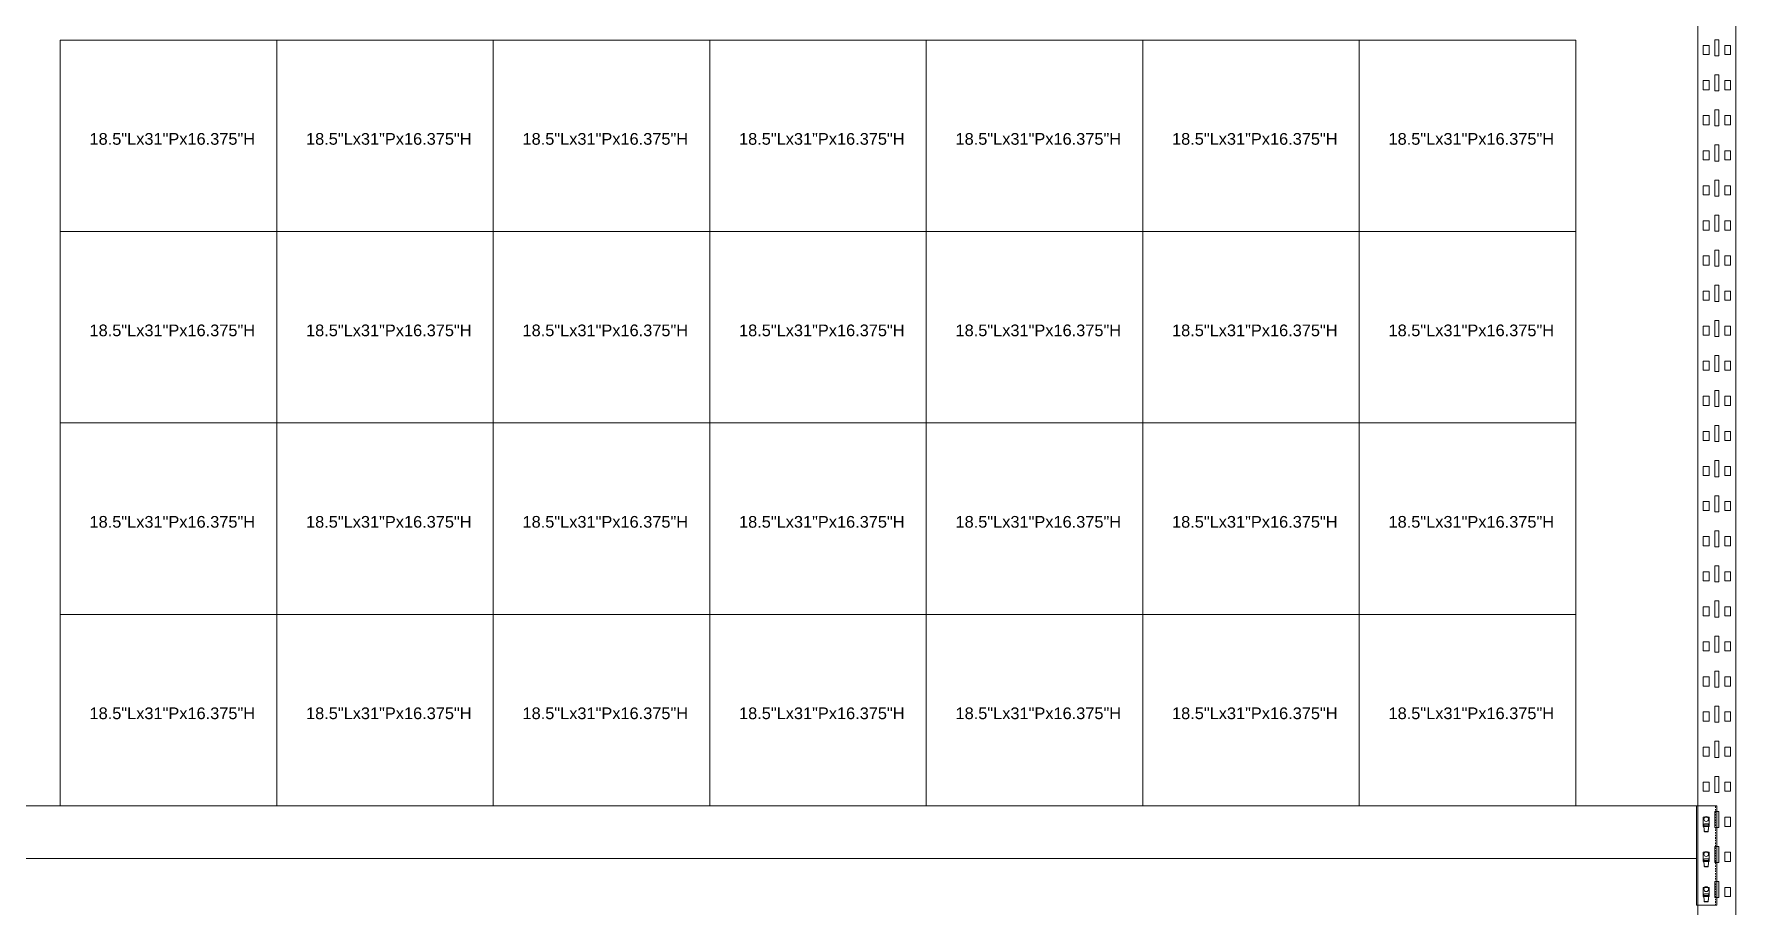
# Model space of a CAD drawing. Header units: inches. Extents: x 2743 to 10591, y -1604 to 5792.
# Drawn here: x 10305.6 to 10451, y 3359.3 to 3434 of the extents above; entities that cross this region are included whole.
import ezdxf

# ---------------------------------------------------------------- set-up
doc = ezdxf.new("R2010")
doc.units = ezdxf.units.IN
doc.header["$LTSCALE"] = 0.1875
doc.header["$MEASUREMENT"] = 0
doc.linetypes.add('HIDDEN', pattern=[9.525, 6.35, -3.175])
for name, color, linetype, lineweight in [('32 Echelle', 160, 'Continuous', 15), ('33 Poutre', 30, 'Continuous', 15), ('34 Plywood', 45, 'Continuous', 13)]:
    doc.layers.add(name, color=color, linetype=linetype, lineweight=lineweight)
doc.styles.add('NOTE', font='', dxfattribs={"height": 4.5})
doc.styles.get('NOTE').set_extended_font_data('SansSerif')

msp = doc.modelspace()

# ---------------------------------------------------------------- linework, layer by layer
at = {"layer": '32 Echelle'}
for p, q in [((10447.76973, 3268.99446), (10447.76976, 3508.99446)), ((10451.01973, 3268.99446), (10451.01976, 3508.99446)), ((10448.22979, 3433.02446), (10448.72979, 3433.02446)), ((10448.22979, 3432.24446), (10448.22979, 3433.02446)), ((10448.22979, 3432.24446), (10448.72979, 3432.24446)), ((10448.72979, 3432.24446), (10448.72979, 3433.02446)), ((10449.21975, 3433.51946), (10449.56975, 3433.51946)), ((10449.21975, 3432.14446), (10449.21975, 3433.51946)), ((10449.21975, 3432.14446), (10449.56975, 3432.14446)), ((10449.56975, 3432.14446), (10449.56975, 3433.51946)), ((10450.05971, 3432.24446), (10450.05971, 3433.02446)), ((10450.55971, 3433.02446), (10450.05971, 3433.02446)), ((10450.55971, 3432.24446), (10450.05971, 3432.24446)), ((10450.55971, 3432.24446), (10450.55971, 3433.02446)), ((10448.22979, 3430.02446), (10448.72979, 3430.02446)), ((10448.22979, 3429.24446), (10448.22979, 3430.02446)), ((10448.22979, 3429.24446), (10448.72979, 3429.24446)), ((10448.72979, 3429.24446), (10448.72979, 3430.02446)), ((10449.21975, 3430.51946), (10449.56975, 3430.51946)), ((10449.21975, 3429.14446), (10449.21975, 3430.51946)), ((10449.56975, 3429.14446), (10449.56975, 3430.51946)), ((10450.05971, 3429.24446), (10450.05971, 3430.02446)), ((10450.55971, 3430.02446), (10450.05971, 3430.02446)), ((10450.55971, 3429.24446), (10450.05971, 3429.24446)), ((10450.55971, 3429.24446), (10450.55971, 3430.02446)), ((10449.21975, 3429.14446), (10449.56975, 3429.14446)), ((10448.22979, 3427.02446), (10448.72979, 3427.02446)), ((10448.22979, 3426.24446), (10448.22979, 3427.02446)), ((10448.72979, 3426.24446), (10448.72979, 3427.02446)), ((10449.21975, 3427.51946), (10449.56975, 3427.51946)), ((10449.21975, 3426.14446), (10449.21975, 3427.51946)), ((10449.56975, 3426.14446), (10449.56975, 3427.51946)), ((10450.05971, 3426.24446), (10450.05971, 3427.02446)), ((10450.55971, 3427.02446), (10450.05971, 3427.02446)), ((10450.55971, 3426.24446), (10450.55971, 3427.02446)), ((10448.22979, 3426.24446), (10448.72979, 3426.24446)), ((10449.21975, 3426.14446), (10449.56975, 3426.14446)), ((10450.55971, 3426.24446), (10450.05971, 3426.24446)), ((10448.22979, 3424.02446), (10448.72979, 3424.02446)), ((10448.22979, 3423.24446), (10448.22979, 3424.02446)), ((10448.72979, 3423.24446), (10448.72979, 3424.02446)), ((10449.21975, 3424.51946), (10449.56975, 3424.51946)), ((10449.21975, 3423.14446), (10449.21975, 3424.51946)), ((10449.56975, 3423.14446), (10449.56975, 3424.51946)), ((10450.05971, 3423.24446), (10450.05971, 3424.02446)), ((10450.55971, 3424.02446), (10450.05971, 3424.02446)), ((10450.55971, 3423.24446), (10450.55971, 3424.02446)), ((10448.22979, 3423.24446), (10448.72979, 3423.24446)), ((10449.21975, 3423.14446), (10449.56975, 3423.14446)), ((10450.55971, 3423.24446), (10450.05971, 3423.24446)), ((10448.22979, 3421.02446), (10448.72979, 3421.02446)), ((10448.22979, 3420.24446), (10448.22979, 3421.02446)), ((10448.72979, 3420.24446), (10448.72979, 3421.02446)), ((10449.21975, 3421.51946), (10449.56975, 3421.51946)), ((10449.21975, 3420.14446), (10449.21975, 3421.51946)), ((10449.56975, 3420.14446), (10449.56975, 3421.51946)), ((10450.05971, 3420.24446), (10450.05971, 3421.02446)), ((10450.55971, 3421.02446), (10450.05971, 3421.02446)), ((10450.55971, 3420.24446), (10450.55971, 3421.02446)), ((10448.22979, 3420.24446), (10448.72979, 3420.24446)), ((10449.21975, 3420.14446), (10449.56975, 3420.14446)), ((10450.55971, 3420.24446), (10450.05971, 3420.24446)), ((10448.22979, 3418.02446), (10448.72979, 3418.02446)), ((10448.22979, 3417.24446), (10448.22979, 3418.02446)), ((10448.72979, 3417.24446), (10448.72979, 3418.02446)), ((10449.21975, 3418.51946), (10449.56975, 3418.51946)), ((10449.21975, 3417.14446), (10449.21975, 3418.51946)), ((10449.56975, 3417.14446), (10449.56975, 3418.51946)), ((10450.05971, 3417.24446), (10450.05971, 3418.02446)), ((10450.55971, 3418.02446), (10450.05971, 3418.02446)), ((10450.55971, 3417.24446), (10450.55971, 3418.02446)), ((10448.22979, 3417.24446), (10448.72979, 3417.24446)), ((10449.21975, 3417.14446), (10449.56975, 3417.14446)), ((10450.55971, 3417.24446), (10450.05971, 3417.24446)), ((10448.22979, 3415.02446), (10448.72979, 3415.02446)), ((10448.22979, 3414.24446), (10448.22979, 3415.02446)), ((10448.72979, 3414.24446), (10448.72979, 3415.02446)), ((10449.21975, 3415.51946), (10449.56975, 3415.51946)), ((10449.21975, 3414.14446), (10449.21975, 3415.51946)), ((10449.56975, 3414.14446), (10449.56975, 3415.51946)), ((10450.05971, 3414.24446), (10450.05971, 3415.02446)), ((10450.55971, 3415.02446), (10450.05971, 3415.02446)), ((10450.55971, 3414.24446), (10450.55971, 3415.02446)), ((10448.22979, 3414.24446), (10448.72979, 3414.24446)), ((10449.21975, 3414.14446), (10449.56975, 3414.14446)), ((10450.55971, 3414.24446), (10450.05971, 3414.24446)), ((10448.22979, 3412.02446), (10448.72979, 3412.02446)), ((10448.22979, 3411.24446), (10448.22979, 3412.02446)), ((10448.72979, 3411.24446), (10448.72979, 3412.02446)), ((10449.21975, 3412.51946), (10449.56975, 3412.51946)), ((10449.21975, 3411.14446), (10449.21975, 3412.51946)), ((10449.56975, 3411.14446), (10449.56975, 3412.51946)), ((10450.0597, 3411.24446), (10450.0597, 3412.02446)), ((10450.5597, 3412.02446), (10450.0597, 3412.02446)), ((10450.5597, 3411.24446), (10450.5597, 3412.02446)), ((10448.22979, 3411.24446), (10448.72979, 3411.24446)), ((10449.21975, 3411.14446), (10449.56975, 3411.14446)), ((10450.5597, 3411.24446), (10450.0597, 3411.24446)), ((10448.22979, 3409.02446), (10448.72979, 3409.02446)), ((10448.22979, 3408.24446), (10448.22979, 3409.02446)), ((10448.72979, 3408.24446), (10448.72979, 3409.02446)), ((10449.21975, 3409.51946), (10449.56975, 3409.51946)), ((10449.21975, 3408.14446), (10449.21975, 3409.51946)), ((10449.56975, 3408.14446), (10449.56975, 3409.51946)), ((10450.0597, 3408.24446), (10450.0597, 3409.02446)), ((10450.5597, 3409.02446), (10450.0597, 3409.02446)), ((10450.5597, 3408.24446), (10450.5597, 3409.02446)), ((10448.22979, 3408.24446), (10448.72979, 3408.24446)), ((10449.21975, 3408.14446), (10449.56975, 3408.14446)), ((10450.5597, 3408.24446), (10450.0597, 3408.24446)), ((10448.22979, 3406.02446), (10448.72979, 3406.02446)), ((10448.22979, 3405.24446), (10448.22979, 3406.02446)), ((10448.72979, 3405.24446), (10448.72979, 3406.02446)), ((10449.21975, 3406.51946), (10449.56975, 3406.51946)), ((10449.21975, 3405.14446), (10449.21975, 3406.51946)), ((10449.56975, 3405.14446), (10449.56975, 3406.51946)), ((10450.0597, 3405.24446), (10450.0597, 3406.02446)), ((10450.5597, 3406.02446), (10450.0597, 3406.02446)), ((10450.5597, 3405.24446), (10450.5597, 3406.02446)), ((10448.22979, 3405.24446), (10448.72979, 3405.24446)), ((10449.21975, 3405.14446), (10449.56975, 3405.14446)), ((10450.5597, 3405.24446), (10450.0597, 3405.24446)), ((10449.21975, 3403.51946), (10449.56975, 3403.51946)), ((10449.21975, 3402.14446), (10449.21975, 3403.51946)), ((10449.56975, 3402.14446), (10449.56975, 3403.51946)), ((10448.22979, 3403.02446), (10448.72979, 3403.02446)), ((10448.22979, 3402.24446), (10448.22979, 3403.02446)), ((10448.22979, 3402.24446), (10448.72979, 3402.24446)), ((10448.72979, 3402.24446), (10448.72979, 3403.02446)), ((10449.21975, 3402.14446), (10449.56975, 3402.14446)), ((10450.0597, 3402.24446), (10450.0597, 3403.02446)), ((10450.5597, 3403.02446), (10450.0597, 3403.02446)), ((10450.5597, 3402.24446), (10450.0597, 3402.24446)), ((10450.5597, 3402.24446), (10450.5597, 3403.02446)), ((10449.21975, 3400.51946), (10449.56975, 3400.51946)), ((10449.21975, 3399.14446), (10449.21975, 3400.51946)), ((10449.56975, 3399.14446), (10449.56975, 3400.51946)), ((10448.22979, 3400.02446), (10448.72979, 3400.02446)), ((10448.22979, 3399.24446), (10448.22979, 3400.02446)), ((10448.22979, 3399.24446), (10448.72979, 3399.24446)), ((10448.72979, 3399.24446), (10448.72979, 3400.02446)), ((10449.21975, 3399.14446), (10449.56975, 3399.14446)), ((10450.0597, 3399.24446), (10450.0597, 3400.02446)), ((10450.5597, 3400.02446), (10450.0597, 3400.02446)), ((10450.5597, 3399.24446), (10450.0597, 3399.24446)), ((10450.5597, 3399.24446), (10450.5597, 3400.02446)), ((10449.21975, 3397.51946), (10449.56975, 3397.51946)), ((10449.21975, 3396.14446), (10449.21975, 3397.51946)), ((10449.56975, 3396.14446), (10449.56975, 3397.51946)), ((10448.22979, 3397.02446), (10448.72979, 3397.02446)), ((10448.22979, 3396.24446), (10448.22979, 3397.02446)), ((10448.22979, 3396.24446), (10448.72979, 3396.24446)), ((10448.72979, 3396.24446), (10448.72979, 3397.02446)), ((10449.21975, 3396.14446), (10449.56975, 3396.14446)), ((10450.0597, 3396.24446), (10450.0597, 3397.02446)), ((10450.5597, 3397.02446), (10450.0597, 3397.02446)), ((10450.5597, 3396.24446), (10450.0597, 3396.24446)), ((10450.5597, 3396.24446), (10450.5597, 3397.02446)), ((10449.21975, 3394.51946), (10449.56975, 3394.51946)), ((10449.21975, 3393.14446), (10449.21975, 3394.51946)), ((10449.56975, 3393.14446), (10449.56975, 3394.51946)), ((10448.22979, 3394.02446), (10448.72979, 3394.02446)), ((10448.22979, 3393.24446), (10448.22979, 3394.02446)), ((10448.22979, 3393.24446), (10448.72979, 3393.24446)), ((10448.72979, 3393.24446), (10448.72979, 3394.02446)), ((10449.21975, 3393.14446), (10449.56975, 3393.14446)), ((10450.0597, 3393.24446), (10450.0597, 3394.02446)), ((10450.5597, 3394.02446), (10450.0597, 3394.02446)), ((10450.5597, 3393.24446), (10450.0597, 3393.24446)), ((10450.5597, 3393.24446), (10450.5597, 3394.02446)), ((10449.21975, 3391.51946), (10449.56975, 3391.51946)), ((10449.21975, 3390.14446), (10449.21975, 3391.51946)), ((10449.56975, 3390.14446), (10449.56975, 3391.51946)), ((10448.22979, 3391.02446), (10448.72979, 3391.02446)), ((10448.22979, 3390.24446), (10448.22979, 3391.02446)), ((10448.22979, 3390.24446), (10448.72979, 3390.24446)), ((10448.72979, 3390.24446), (10448.72979, 3391.02446)), ((10449.21975, 3390.14446), (10449.56975, 3390.14446)), ((10450.0597, 3390.24446), (10450.0597, 3391.02446)), ((10450.5597, 3391.02446), (10450.0597, 3391.02446)), ((10450.5597, 3390.24446), (10450.0597, 3390.24446)), ((10450.5597, 3390.24446), (10450.5597, 3391.02446)), ((10449.21975, 3388.51946), (10449.56975, 3388.51946)), ((10449.21975, 3387.14446), (10449.21975, 3388.51946)), ((10449.56975, 3387.14446), (10449.56975, 3388.51946)), ((10448.22979, 3388.02446), (10448.72979, 3388.02446)), ((10448.22979, 3387.24446), (10448.22979, 3388.02446)), ((10448.22979, 3387.24446), (10448.72979, 3387.24446)), ((10448.72979, 3387.24446), (10448.72979, 3388.02446)), ((10449.21975, 3387.14446), (10449.56975, 3387.14446)), ((10450.0597, 3387.24446), (10450.0597, 3388.02446)), ((10450.5597, 3388.02446), (10450.0597, 3388.02446)), ((10450.5597, 3387.24446), (10450.0597, 3387.24446)), ((10450.5597, 3387.24446), (10450.5597, 3388.02446)), ((10448.22979, 3385.02446), (10448.72979, 3385.02446)), ((10448.22979, 3384.24446), (10448.22979, 3385.02446)), ((10448.22979, 3384.24446), (10448.72979, 3384.24446)), ((10448.72979, 3384.24446), (10448.72979, 3385.02446)), ((10449.21975, 3385.51946), (10449.56975, 3385.51946)), ((10449.21975, 3384.14446), (10449.21975, 3385.51946)), ((10449.21975, 3384.14446), (10449.56975, 3384.14446)), ((10449.56975, 3384.14446), (10449.56975, 3385.51946)), ((10450.0597, 3384.24446), (10450.0597, 3385.02446)), ((10450.5597, 3385.02446), (10450.0597, 3385.02446)), ((10450.5597, 3384.24446), (10450.0597, 3384.24446)), ((10450.5597, 3384.24446), (10450.5597, 3385.02446)), ((10448.22979, 3382.02446), (10448.72979, 3382.02446)), ((10448.22979, 3381.24446), (10448.22979, 3382.02446)), ((10448.22979, 3381.24446), (10448.72979, 3381.24446)), ((10448.72979, 3381.24446), (10448.72979, 3382.02446)), ((10449.21974, 3382.51946), (10449.56974, 3382.51946)), ((10449.21974, 3381.14446), (10449.21974, 3382.51946)), ((10449.56974, 3381.14446), (10449.56974, 3382.51946)), ((10450.0597, 3381.24446), (10450.0597, 3382.02446)), ((10450.5597, 3382.02446), (10450.0597, 3382.02446)), ((10450.5597, 3381.24446), (10450.0597, 3381.24446)), ((10450.5597, 3381.24446), (10450.5597, 3382.02446)), ((10449.21974, 3381.14446), (10449.56974, 3381.14446)), ((10448.22979, 3379.02446), (10448.72979, 3379.02446)), ((10448.22979, 3378.24446), (10448.22979, 3379.02446)), ((10448.72979, 3378.24446), (10448.72979, 3379.02446)), ((10449.21974, 3379.51946), (10449.56974, 3379.51946)), ((10449.21974, 3378.14446), (10449.21974, 3379.51946)), ((10449.56974, 3378.14446), (10449.56974, 3379.51946)), ((10450.0597, 3378.24446), (10450.0597, 3379.02446)), ((10450.5597, 3379.02446), (10450.0597, 3379.02446)), ((10450.5597, 3378.24446), (10450.5597, 3379.02446)), ((10448.22979, 3378.24446), (10448.72979, 3378.24446)), ((10449.21974, 3378.14446), (10449.56974, 3378.14446)), ((10450.5597, 3378.24446), (10450.0597, 3378.24446)), ((10448.22979, 3376.02446), (10448.72979, 3376.02446)), ((10448.22979, 3375.24446), (10448.22979, 3376.02446)), ((10448.72979, 3375.24446), (10448.72979, 3376.02446)), ((10449.21974, 3376.51946), (10449.56974, 3376.51946)), ((10449.21974, 3375.14446), (10449.21974, 3376.51946)), ((10449.56974, 3375.14446), (10449.56974, 3376.51946)), ((10450.0597, 3375.24446), (10450.0597, 3376.02446)), ((10450.5597, 3376.02446), (10450.0597, 3376.02446)), ((10450.5597, 3375.24446), (10450.5597, 3376.02446)), ((10448.22979, 3375.24446), (10448.72979, 3375.24446)), ((10449.21974, 3375.14446), (10449.56974, 3375.14446)), ((10450.5597, 3375.24446), (10450.0597, 3375.24446)), ((10448.22979, 3373.02446), (10448.72979, 3373.02446)), ((10448.22979, 3372.24446), (10448.22979, 3373.02446)), ((10448.72979, 3372.24446), (10448.72979, 3373.02446)), ((10449.21974, 3373.51946), (10449.56974, 3373.51946)), ((10449.21974, 3372.14446), (10449.21974, 3373.51946)), ((10449.56974, 3372.14446), (10449.56974, 3373.51946)), ((10450.0597, 3372.24446), (10450.0597, 3373.02446)), ((10450.5597, 3373.02446), (10450.0597, 3373.02446)), ((10450.5597, 3372.24446), (10450.5597, 3373.02446)), ((10448.22979, 3372.24446), (10448.72979, 3372.24446)), ((10449.21974, 3372.14446), (10449.56974, 3372.14446)), ((10450.5597, 3372.24446), (10450.0597, 3372.24446)), ((10448.22979, 3370.02446), (10448.72979, 3370.02446)), ((10448.22979, 3369.24446), (10448.22979, 3370.02446)), ((10448.72979, 3369.24446), (10448.72979, 3370.02446)), ((10449.21974, 3370.51946), (10449.56974, 3370.51946)), ((10449.21974, 3369.14446), (10449.21974, 3370.51946)), ((10449.56974, 3369.14446), (10449.56974, 3370.51946)), ((10450.0597, 3369.24446), (10450.0597, 3370.02446)), ((10450.5597, 3370.02446), (10450.0597, 3370.02446)), ((10450.5597, 3369.24446), (10450.5597, 3370.02446)), ((10448.22979, 3369.24446), (10448.72979, 3369.24446)), ((10449.21974, 3369.14446), (10449.56974, 3369.14446)), ((10450.5597, 3369.24446), (10450.0597, 3369.24446)), ((10448.22979, 3367.02446), (10448.72979, 3367.02446)), ((10448.22979, 3366.24446), (10448.22979, 3367.02446)), ((10448.72979, 3366.24446), (10448.72979, 3367.02446)), ((10449.21974, 3367.51946), (10449.56974, 3367.51946)), ((10449.21974, 3366.14446), (10449.21974, 3367.51946)), ((10449.56974, 3366.14446), (10449.56974, 3367.51946)), ((10450.0597, 3366.24446), (10450.0597, 3367.02446)), ((10450.5597, 3367.02446), (10450.0597, 3367.02446)), ((10450.5597, 3366.24446), (10450.5597, 3367.02446)), ((10448.22979, 3366.24446), (10448.72979, 3366.24446)), ((10449.21974, 3366.14446), (10449.56974, 3366.14446)), ((10450.5597, 3366.24446), (10450.0597, 3366.24446)), ((10448.22979, 3364.02446), (10448.72979, 3364.02446)), ((10448.22979, 3363.24446), (10448.22979, 3364.02446)), ((10448.72979, 3363.24446), (10448.72979, 3364.02446)), ((10449.21974, 3364.51946), (10449.56974, 3364.51946)), ((10449.21974, 3363.14446), (10449.21974, 3364.51946)), ((10449.56974, 3363.14446), (10449.56974, 3364.51946)), ((10450.0597, 3363.24446), (10450.0597, 3364.02446)), ((10450.5597, 3364.02446), (10450.0597, 3364.02446)), ((10450.5597, 3363.24446), (10450.5597, 3364.02446)), ((10448.22979, 3363.24446), (10448.72979, 3363.24446)), ((10449.21974, 3363.14446), (10449.56974, 3363.14446)), ((10450.5597, 3363.24446), (10450.0597, 3363.24446)), ((10448.22979, 3361.02446), (10448.72979, 3361.02446)), ((10448.22979, 3360.24446), (10448.22979, 3361.02446)), ((10448.72979, 3360.24446), (10448.72979, 3361.02446)), ((10449.21974, 3361.51946), (10449.56974, 3361.51946)), ((10449.21974, 3360.14446), (10449.21974, 3361.51946)), ((10449.56974, 3360.14446), (10449.56974, 3361.51946)), ((10450.0597, 3360.24446), (10450.0597, 3361.02446)), ((10450.5597, 3361.02446), (10450.0597, 3361.02446)), ((10450.5597, 3360.24446), (10450.5597, 3361.02446)), ((10448.22979, 3360.24446), (10448.72979, 3360.24446)), ((10449.21974, 3360.14446), (10449.56974, 3360.14446)), ((10450.5597, 3360.24446), (10450.0597, 3360.24446))]:
    msp.add_line(p, q, dxfattribs=at)
at = {"layer": '33 Poutre'}
for p, q in [((10297.51947, 3367.99446), (10447.64447, 3367.99446)), ((10447.64447, 3359.49446), (10447.64447, 3367.99446)), ((10449.39447, 3367.99446), (10447.64447, 3367.99446)), ((10447.64447, 3359.49446), (10447.64447, 3367.99446)), ((10449.39447, 3367.99446), (10447.76347, 3367.99446)), ((10449.39447, 3359.49446), (10449.39447, 3367.99446)), ((10449.39447, 3367.5179), (10449.39447, 3367.99446)), ((10449.39447, 3359.49446), (10449.39447, 3367.5179)), ((10448.26228, 3366.33446), (10448.26228, 3366.39696)), ((10448.26228, 3366.33446), (10448.26228, 3366.39696)), ((10448.26228, 3366.33446), (10448.26228, 3366.39696)), ((10448.26228, 3366.33446), (10448.26228, 3366.39696)), ((10448.69728, 3366.33446), (10448.26228, 3366.33446)), ((10448.26228, 3366.33446), (10448.30242, 3365.82775)), ((10448.69728, 3366.33446), (10448.26228, 3366.33446)), ((10448.26228, 3366.33446), (10448.30242, 3365.82775)), ((10448.69728, 3366.33446), (10448.26228, 3366.33446)), ((10448.26228, 3366.33446), (10448.30242, 3365.82775)), ((10448.69728, 3366.33446), (10448.26228, 3366.33446)), ((10448.26228, 3366.33446), (10448.30242, 3365.82775)), ((10448.26465, 3366.33446), (10448.30242, 3365.85775)), ((10448.26465, 3366.33446), (10448.30242, 3365.85775)), ((10448.26465, 3366.33446), (10448.30242, 3365.85775)), ((10448.26465, 3366.33446), (10448.30242, 3365.85775)), ((10448.63478, 3366.45946), (10448.32478, 3366.45946)), ((10448.63478, 3366.45946), (10448.32478, 3366.45946)), ((10448.63478, 3366.45946), (10448.32478, 3366.45946)), ((10448.63478, 3366.45946), (10448.32478, 3366.45946)), ((10448.61028, 3365.81446), (10448.34928, 3365.81446)), ((10448.61028, 3365.81446), (10448.34928, 3365.81446)), ((10448.61028, 3365.81446), (10448.34928, 3365.81446)), ((10448.61028, 3365.81446), (10448.34928, 3365.81446)), ((10448.61028, 3365.78446), (10448.34928, 3365.78446)), ((10448.61028, 3365.78446), (10448.34928, 3365.78446)), ((10448.61028, 3365.78446), (10448.34928, 3365.78446)), ((10448.61028, 3365.78446), (10448.34928, 3365.78446)), ((10448.6949, 3366.33446), (10448.65713, 3365.85775)), ((10448.69728, 3366.33446), (10448.65713, 3365.82775)), ((10448.69728, 3366.33446), (10448.65713, 3365.82775)), ((10448.6949, 3366.33446), (10448.65713, 3365.85775)), ((10448.6949, 3366.33446), (10448.65713, 3365.85775)), ((10448.69728, 3366.33446), (10448.65713, 3365.82775)), ((10448.69728, 3366.33446), (10448.65713, 3365.82775)), ((10448.6949, 3366.33446), (10448.65713, 3365.85775)), ((10448.69728, 3366.33446), (10448.69728, 3366.39696)), ((10448.69728, 3366.33446), (10448.69728, 3366.39696)), ((10448.69728, 3366.33446), (10448.69728, 3366.39696)), ((10448.69728, 3366.33446), (10448.69728, 3366.39696)), ((10297.51947, 3363.49446), (10447.64447, 3363.49446)), ((10448.26228, 3363.33446), (10448.26228, 3363.39696)), ((10448.26228, 3363.33446), (10448.26228, 3363.39696)), ((10448.26228, 3363.33446), (10448.26228, 3363.39696)), ((10448.26228, 3363.33446), (10448.26228, 3363.39696)), ((10448.69728, 3363.33446), (10448.26228, 3363.33446)), ((10448.26228, 3363.33446), (10448.30242, 3362.82775)), ((10448.69728, 3363.33446), (10448.26228, 3363.33446)), ((10448.26228, 3363.33446), (10448.30242, 3362.82775)), ((10448.69728, 3363.33446), (10448.26228, 3363.33446)), ((10448.26228, 3363.33446), (10448.30242, 3362.82775)), ((10448.69728, 3363.33446), (10448.26228, 3363.33446)), ((10448.26228, 3363.33446), (10448.30242, 3362.82775)), ((10448.26465, 3363.33446), (10448.30242, 3362.85775)), ((10448.26465, 3363.33446), (10448.30242, 3362.85775)), ((10448.26465, 3363.33446), (10448.30242, 3362.85775)), ((10448.26465, 3363.33446), (10448.30242, 3362.85775)), ((10448.63478, 3363.45946), (10448.32478, 3363.45946)), ((10448.63478, 3363.45946), (10448.32478, 3363.45946)), ((10448.63478, 3363.45946), (10448.32478, 3363.45946)), ((10448.63478, 3363.45946), (10448.32478, 3363.45946)), ((10448.61028, 3362.81446), (10448.34928, 3362.81446)), ((10448.61028, 3362.81446), (10448.34928, 3362.81446)), ((10448.61028, 3362.81446), (10448.34928, 3362.81446)), ((10448.61028, 3362.81446), (10448.34928, 3362.81446)), ((10448.61028, 3362.78446), (10448.34928, 3362.78446)), ((10448.61028, 3362.78446), (10448.34928, 3362.78446)), ((10448.61028, 3362.78446), (10448.34928, 3362.78446)), ((10448.61028, 3362.78446), (10448.34928, 3362.78446)), ((10448.6949, 3363.33446), (10448.65713, 3362.85775)), ((10448.69728, 3363.33446), (10448.65713, 3362.82775)), ((10448.69728, 3363.33446), (10448.65713, 3362.82775)), ((10448.6949, 3363.33446), (10448.65713, 3362.85775)), ((10448.6949, 3363.33446), (10448.65713, 3362.85775)), ((10448.69728, 3363.33446), (10448.65713, 3362.82775)), ((10448.69728, 3363.33446), (10448.65713, 3362.82775)), ((10448.6949, 3363.33446), (10448.65713, 3362.85775)), ((10448.69728, 3363.33446), (10448.69728, 3363.39696)), ((10448.69728, 3363.33446), (10448.69728, 3363.39696)), ((10448.69728, 3363.33446), (10448.69728, 3363.39696)), ((10448.69728, 3363.33446), (10448.69728, 3363.39696)), ((10449.39447, 3359.49446), (10447.64447, 3359.49446)), ((10449.39447, 3359.49446), (10447.64447, 3359.49446)), ((10448.26228, 3360.33446), (10448.26228, 3360.39696)), ((10448.26228, 3360.33446), (10448.26228, 3360.39696)), ((10448.69728, 3360.33446), (10448.26228, 3360.33446)), ((10448.26228, 3360.33446), (10448.30242, 3359.82775)), ((10448.69728, 3360.33446), (10448.26228, 3360.33446)), ((10448.26228, 3360.33446), (10448.30242, 3359.82775)), ((10448.26465, 3360.33446), (10448.30242, 3359.85775)), ((10448.26465, 3360.33446), (10448.30242, 3359.85775)), ((10448.63478, 3360.45946), (10448.32478, 3360.45946)), ((10448.63478, 3360.45946), (10448.32478, 3360.45946)), ((10448.61028, 3359.81446), (10448.34928, 3359.81446)), ((10448.61028, 3359.81446), (10448.34928, 3359.81446)), ((10448.61028, 3359.78446), (10448.34928, 3359.78446)), ((10448.61028, 3359.78446), (10448.34928, 3359.78446)), ((10448.69728, 3360.33446), (10448.65713, 3359.82775)), ((10448.6949, 3360.33446), (10448.65713, 3359.85775)), ((10448.69728, 3360.33446), (10448.65713, 3359.82775)), ((10448.6949, 3360.33446), (10448.65713, 3359.85775)), ((10448.69728, 3360.33446), (10448.69728, 3360.39696)), ((10448.69728, 3360.33446), (10448.69728, 3360.39696))]:
    msp.add_line(p, q, dxfattribs=at)
at = {"layer": '33 Poutre', "linetype": 'HIDDEN', "ltscale": 0.15}
msp.add_line((10447.76347, 3359.49446), (10447.76347, 3367.99446), dxfattribs=at)
at = {"layer": '33 Poutre', "linetype": 'HIDDEN', "ltscale": 0.1}
msp.add_line((10449.27547, 3359.49446), (10449.27547, 3367.99446), dxfattribs=at)
at = {"layer": '33 Poutre'}
for centre in [(10448.47978, 3366.86946), (10448.47978, 3366.86946), (10448.47978, 3363.86946), (10448.47978, 3363.86946), (10448.47978, 3360.86946), (10448.47978, 3360.86946)]:
    msp.add_circle(centre, 0.205, dxfattribs=at)
for centre, radius, start, end in [((10448.32478, 3366.39696), 0.0625, 90, 180), ((10448.32478, 3366.39696), 0.0625, 90, 180), ((10448.32478, 3366.39696), 0.0625, 90, 180), ((10448.32478, 3366.39696), 0.0625, 90, 180), ((10448.34928, 3365.86146), 0.047, 184.5300839, 270), ((10448.34928, 3365.86146), 0.047, 184.5300839, 270), ((10448.34928, 3365.86146), 0.047, 184.5300839, 270), ((10448.34928, 3365.86146), 0.047, 184.5300839, 270), ((10448.34928, 3365.83146), 0.047, 184.5300839, 270), ((10448.34928, 3365.83146), 0.047, 184.5300839, 270), ((10448.34928, 3365.83146), 0.047, 184.5300839, 270), ((10448.34928, 3365.83146), 0.047, 184.5300839, 270), ((10448.61028, 3365.86146), 0.047, 270, 355.4699161), ((10448.61028, 3365.86146), 0.047, 270, 355.4699161), ((10448.61028, 3365.86146), 0.047, 270, 355.4699161), ((10448.61028, 3365.86146), 0.047, 270, 355.4699161), ((10448.61028, 3365.83146), 0.047, 270, 355.4699161), ((10448.61028, 3365.83146), 0.047, 270, 355.4699161), ((10448.61028, 3365.83146), 0.047, 270, 355.4699161), ((10448.61028, 3365.83146), 0.047, 270, 355.4699161), ((10448.63478, 3366.39696), 0.0625, 0, 90), ((10448.63478, 3366.39696), 0.0625, 0, 90), ((10448.63478, 3366.39696), 0.0625, 0, 90), ((10448.63478, 3366.39696), 0.0625, 0, 90), ((10448.32478, 3363.39696), 0.0625, 90, 180), ((10448.32478, 3363.39696), 0.0625, 90, 180), ((10448.32478, 3363.39696), 0.0625, 90, 180), ((10448.32478, 3363.39696), 0.0625, 90, 180), ((10448.34928, 3362.86146), 0.047, 184.5300839, 270), ((10448.34928, 3362.86146), 0.047, 184.5300839, 270), ((10448.34928, 3362.86146), 0.047, 184.5300839, 270), ((10448.34928, 3362.86146), 0.047, 184.5300839, 270), ((10448.34928, 3362.83146), 0.047, 184.5300839, 270), ((10448.34928, 3362.83146), 0.047, 184.5300839, 270), ((10448.34928, 3362.83146), 0.047, 184.5300839, 270), ((10448.34928, 3362.83146), 0.047, 184.5300839, 270), ((10448.61028, 3362.86146), 0.047, 270, 355.4699161), ((10448.61028, 3362.86146), 0.047, 270, 355.4699161), ((10448.61028, 3362.86146), 0.047, 270, 355.4699161), ((10448.61028, 3362.86146), 0.047, 270, 355.4699161), ((10448.61028, 3362.83146), 0.047, 270, 355.4699161), ((10448.61028, 3362.83146), 0.047, 270, 355.4699161), ((10448.61028, 3362.83146), 0.047, 270, 355.4699161), ((10448.61028, 3362.83146), 0.047, 270, 355.4699161), ((10448.63478, 3363.39696), 0.0625, 0, 90), ((10448.63478, 3363.39696), 0.0625, 0, 90), ((10448.63478, 3363.39696), 0.0625, 0, 90), ((10448.63478, 3363.39696), 0.0625, 0, 90), ((10448.32478, 3360.39696), 0.0625, 90, 180), ((10448.32478, 3360.39696), 0.0625, 90, 180), ((10448.34928, 3359.86146), 0.047, 184.5300839, 270), ((10448.34928, 3359.86146), 0.047, 184.5300839, 270), ((10448.34928, 3359.83146), 0.047, 184.5300839, 270), ((10448.34928, 3359.83146), 0.047, 184.5300839, 270), ((10448.61028, 3359.86146), 0.047, 270, 355.4699161), ((10448.61028, 3359.86146), 0.047, 270, 355.4699161), ((10448.61028, 3359.83146), 0.047, 270, 355.4699161), ((10448.61028, 3359.83146), 0.047, 270, 355.4699161), ((10448.63478, 3360.39696), 0.0625, 0, 90), ((10448.63478, 3360.39696), 0.0625, 0, 90)]:
    msp.add_arc(centre, radius, start, end, dxfattribs=at)
at = {"layer": '34 Plywood'}
for p, q in [((10326.33197, 3433.49446), (10307.83197, 3433.49446)), ((10307.83197, 3433.49446), (10307.83197, 3417.11946)), ((10344.83197, 3433.49446), (10326.33197, 3433.49446)), ((10326.33197, 3433.49446), (10326.33197, 3417.11946)), ((10326.33197, 3417.11946), (10326.33197, 3433.49446)), ((10363.33197, 3433.49446), (10344.83197, 3433.49446)), ((10344.83197, 3433.49446), (10344.83197, 3417.11946)), ((10344.83197, 3417.11946), (10344.83197, 3433.49446)), ((10381.83197, 3433.49446), (10363.33197, 3433.49446)), ((10363.33197, 3433.49446), (10363.33197, 3417.11946)), ((10363.33197, 3417.11946), (10363.33197, 3433.49446)), ((10400.33197, 3433.49446), (10381.83197, 3433.49446)), ((10381.83197, 3433.49446), (10381.83197, 3417.11946)), ((10381.83197, 3417.11946), (10381.83197, 3433.49446)), ((10418.83197, 3433.49446), (10400.33197, 3433.49446)), ((10400.33197, 3433.49446), (10400.33197, 3417.11946)), ((10400.33197, 3417.11946), (10400.33197, 3433.49446)), ((10418.83197, 3417.11946), (10418.83197, 3433.49446)), ((10437.33197, 3433.49446), (10418.83197, 3433.49446)), ((10418.83197, 3433.49446), (10418.83197, 3417.11946)), ((10437.33197, 3417.11946), (10437.33197, 3433.49446)), ((10326.33197, 3417.11946), (10307.83197, 3417.11946)), ((10307.83197, 3417.11946), (10307.83197, 3400.74446)), ((10307.83197, 3417.11946), (10326.33197, 3417.11946)), ((10344.83197, 3417.11946), (10326.33197, 3417.11946)), ((10326.33197, 3417.11946), (10326.33197, 3400.74446)), ((10326.33197, 3400.74446), (10326.33197, 3417.11946)), ((10326.33197, 3417.11946), (10344.83197, 3417.11946)), ((10363.33197, 3417.11946), (10344.83197, 3417.11946)), ((10344.83197, 3417.11946), (10344.83197, 3400.74446)), ((10344.83197, 3400.74446), (10344.83197, 3417.11946)), ((10344.83197, 3417.11946), (10363.33197, 3417.11946)), ((10381.83197, 3417.11946), (10363.33197, 3417.11946)), ((10363.33197, 3417.11946), (10363.33197, 3400.74446)), ((10363.33197, 3400.74446), (10363.33197, 3417.11946)), ((10363.33197, 3417.11946), (10381.83197, 3417.11946)), ((10400.33197, 3417.11946), (10381.83197, 3417.11946)), ((10381.83197, 3417.11946), (10381.83197, 3400.74446)), ((10381.83197, 3400.74446), (10381.83197, 3417.11946)), ((10381.83197, 3417.11946), (10400.33197, 3417.11946)), ((10418.83197, 3417.11946), (10400.33197, 3417.11946)), ((10400.33197, 3417.11946), (10400.33197, 3400.74446)), ((10400.33197, 3400.74446), (10400.33197, 3417.11946)), ((10400.33197, 3417.11946), (10418.83197, 3417.11946)), ((10418.83197, 3400.74446), (10418.83197, 3417.11946)), ((10437.33197, 3417.11946), (10418.83197, 3417.11946)), ((10418.83197, 3417.11946), (10418.83197, 3400.74446)), ((10418.83197, 3417.11946), (10437.33197, 3417.11946)), ((10437.33197, 3400.74446), (10437.33197, 3417.11946)), ((10326.33197, 3400.74446), (10307.83197, 3400.74446)), ((10307.83197, 3400.74446), (10307.83197, 3384.36946)), ((10307.83197, 3400.74446), (10326.33197, 3400.74446)), ((10344.83197, 3400.74446), (10326.33197, 3400.74446)), ((10326.33197, 3400.74446), (10326.33197, 3384.36946)), ((10326.33197, 3384.36946), (10326.33197, 3400.74446)), ((10326.33197, 3400.74446), (10344.83197, 3400.74446)), ((10363.33197, 3400.74446), (10344.83197, 3400.74446)), ((10344.83197, 3400.74446), (10344.83197, 3384.36946)), ((10344.83197, 3384.36946), (10344.83197, 3400.74446)), ((10344.83197, 3400.74446), (10363.33197, 3400.74446)), ((10381.83197, 3400.74446), (10363.33197, 3400.74446)), ((10363.33197, 3400.74446), (10363.33197, 3384.36946)), ((10363.33197, 3384.36946), (10363.33197, 3400.74446)), ((10363.33197, 3400.74446), (10381.83197, 3400.74446)), ((10400.33197, 3400.74446), (10381.83197, 3400.74446)), ((10381.83197, 3400.74446), (10381.83197, 3384.36946)), ((10381.83197, 3384.36946), (10381.83197, 3400.74446)), ((10381.83197, 3400.74446), (10400.33197, 3400.74446)), ((10418.83197, 3400.74446), (10400.33197, 3400.74446)), ((10400.33197, 3400.74446), (10400.33197, 3384.36946)), ((10400.33197, 3384.36946), (10400.33197, 3400.74446)), ((10400.33197, 3400.74446), (10418.83197, 3400.74446)), ((10418.83197, 3384.36946), (10418.83197, 3400.74446)), ((10437.33197, 3400.74446), (10418.83197, 3400.74446)), ((10418.83197, 3400.74446), (10418.83197, 3384.36946)), ((10418.83197, 3400.74446), (10437.33197, 3400.74446)), ((10437.33197, 3384.36946), (10437.33197, 3400.74446)), ((10326.33197, 3384.36946), (10307.83197, 3384.36946)), ((10307.83197, 3384.36946), (10307.83197, 3367.99446)), ((10307.83197, 3384.36946), (10326.33197, 3384.36946)), ((10344.83197, 3384.36946), (10326.33197, 3384.36946)), ((10326.33197, 3384.36946), (10326.33197, 3367.99446)), ((10326.33197, 3367.99446), (10326.33197, 3384.36946)), ((10326.33197, 3384.36946), (10344.83197, 3384.36946)), ((10363.33197, 3384.36946), (10344.83197, 3384.36946)), ((10344.83197, 3384.36946), (10344.83197, 3367.99446)), ((10344.83197, 3367.99446), (10344.83197, 3384.36946)), ((10344.83197, 3384.36946), (10363.33197, 3384.36946)), ((10381.83197, 3384.36946), (10363.33197, 3384.36946)), ((10363.33197, 3384.36946), (10363.33197, 3367.99446)), ((10363.33197, 3367.99446), (10363.33197, 3384.36946)), ((10363.33197, 3384.36946), (10381.83197, 3384.36946)), ((10400.33197, 3384.36946), (10381.83197, 3384.36946)), ((10381.83197, 3384.36946), (10381.83197, 3367.99446)), ((10381.83197, 3367.99446), (10381.83197, 3384.36946)), ((10381.83197, 3384.36946), (10400.33197, 3384.36946)), ((10418.83197, 3384.36946), (10400.33197, 3384.36946)), ((10400.33197, 3384.36946), (10400.33197, 3367.99446)), ((10400.33197, 3367.99446), (10400.33197, 3384.36946)), ((10400.33197, 3384.36946), (10418.83197, 3384.36946)), ((10418.83197, 3367.99446), (10418.83197, 3384.36946)), ((10437.33197, 3384.36946), (10418.83197, 3384.36946)), ((10418.83197, 3384.36946), (10418.83197, 3367.99446)), ((10418.83197, 3384.36946), (10437.33197, 3384.36946)), ((10437.33197, 3367.99446), (10437.33197, 3384.36946)), ((10307.83197, 3367.99446), (10326.33197, 3367.99446)), ((10326.33197, 3367.99446), (10344.83197, 3367.99446)), ((10344.83197, 3367.99446), (10363.33197, 3367.99446)), ((10363.33197, 3367.99446), (10381.83197, 3367.99446)), ((10381.83197, 3367.99446), (10400.33197, 3367.99446)), ((10400.33197, 3367.99446), (10418.83197, 3367.99446)), ((10418.83197, 3367.99446), (10437.33197, 3367.99446))]:
    msp.add_line(p, q, dxfattribs=at)

# ---------------------------------------------------------------- texts
at = {"layer": '34 Plywood', "char_height": 1, "attachment_point": 1, "style": 'NOTE'}
for insert in [(10310.33307, 3425.53629), (10328.83307, 3425.53629), (10347.33307, 3425.53629), (10365.83307, 3425.53629), (10384.33307, 3425.53629), (10402.83307, 3425.53629), (10421.33307, 3425.53629), (10310.33307, 3409.16129), (10328.83307, 3409.16129), (10347.33307, 3409.16129), (10365.83307, 3409.16129), (10384.33307, 3409.16129), (10402.83307, 3409.16129), (10421.33307, 3409.16129), (10310.33307, 3392.78629), (10328.83307, 3392.78629), (10347.33307, 3392.78629), (10365.83307, 3392.78629), (10384.33307, 3392.78629), (10402.83307, 3392.78629), (10421.33307, 3392.78629), (10310.33307, 3376.41129), (10328.83307, 3376.41129), (10347.33307, 3376.41129), (10365.83307, 3376.41129), (10384.33307, 3376.41129), (10402.83307, 3376.41129), (10421.33307, 3376.41129)]:
    msp.add_mtext_dynamic_manual_height_columns('18.5"Lx31"Px16.375"H', width=10.4862205, gutter_width=22.5, heights=[0], dxfattribs=dict(at, insert=insert))

doc.saveas('drawing.dxf')
